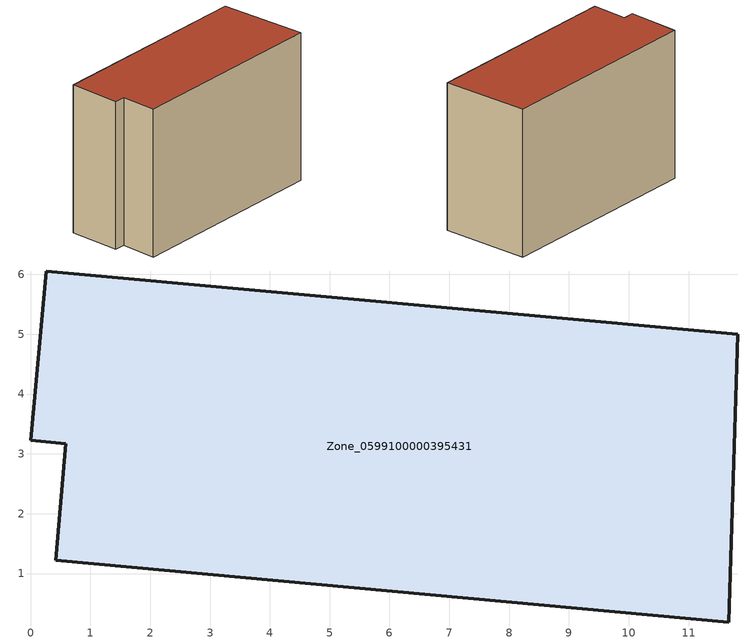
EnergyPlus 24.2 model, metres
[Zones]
Zone_0599100000395431
 floor ground (C_G): 0.42,1.22 0.59,3.17 0,3.23 0.27,6.06 11.82,5 11.67,0.19 z0
 wall outside (C_F): 0.59,3.17 0.42,1.22 11.67,0.19 11.82,5 0.27,6.06 0,3.23 0.59,3.17 z0:8.35
 roof outside (C_R): 11.82,5 0.27,6.06 0,3.23 0.59,3.17 0.42,1.22 11.67,0.19 z8.35
[BUILDING]
Pand.0599100000395431: North Axis=0; Terrain=City; Loads Convergence Tolerance Value=0.04; Temperature Convergence Tolerance Value=0.4; Solar Distribution=FullExterior; Maximum Number of Warmup Days=25; Minimum Number of Warmup Days=1
[Site:Location]
Rotterdam.The.Hague.AP_ZH_NLD Design_Conditions: Latitude=51.96; Longitude=4.45; Time Zone=1; Elevation=-4.5
[SITE:GROUNDTEMPERATURE:BUILDINGSURFACE]
18, 18, 18, 18, 18, 18, 18, 18, 18, 18, 18, 18
[MATERIAL] Thermal Absorptance=0.9; Solar Absorptance=0.7; Visible Absorptance=0.7
Name | Roughness | Thickness | Conductivity | Density | Specific Heat
G.TI.1992-2005 | MediumSmooth | 0.15 | 0.06 | 540 | 1210
F.TI.1992-2005 | Rough | 0.3 | 0.12 | 1920 | 840
R.TI.1992-2005 | MediumRough | 0.2 | 0.08 | 1500 | 1000
[CONSTRUCTION]
C_G: G.TI.1992-2005
C_F: F.TI.1992-2005
C_R: R.TI.1992-2005
[ZONE]
Zone_0599100000395431: Type=1; Multiplier=1; Ceiling Height=Autocalculate; Volume=Autocalculate; Floor Area=autocalculate; Part of Total Floor Area=Yes
[ZONEINFILTRATION:DESIGNFLOWRATE]
Infil_Zone_0599100000395431: Zone or ZoneList or Space or SpaceList=Zone_0599100000395431; Schedule=AlwaysOn; Design Flow Rate Calculation Method=Flow/Area; Flow Rate per Floor Area=0.0015; Constant Term Coefficient=1; Temperature Term Coefficient=0; Velocity Term Coefficient=0; Velocity Squared Term Coefficient=0
[HVACTEMPLATE:ZONE:IDEALLOADSAIRSYSTEM]
Zone_0599100000395431: Maximum Heating Supply Air Temperature=50; Minimum Cooling Supply Air Temperature=13; Maximum Heating Supply Air Humidity Ratio=0.0156; Minimum Cooling Supply Air Humidity Ratio=0.0077; Heating Limit=NoLimit; Cooling Limit=NoLimit; Dehumidification Control Type=ConstantSensibleHeatRatio; Cooling Sensible Heat Ratio=0.7; Dehumidification Setpoint=60; Humidification Control Type=None; Humidification Setpoint=30; Outdoor Air Method=None; Outdoor Air Flow Rate per Person=0.00944; Outdoor Air Flow Rate per Zone Floor Area=0; Outdoor Air Flow Rate per Zone=0; Demand Controlled Ventilation Type=None; Outdoor Air Economizer Type=NoEconomizer; Heat Recovery Type=None; Sensible Heat Recovery Effectiveness=0.7; Latent Heat Recovery Effectiveness=0.65
[ZONECONTROL:THERMOSTAT]
ThermostatControl_Zone_0599100000395431: Zone or ZoneList=Zone_0599100000395431; Control Type Schedule=DualSetpointControlType; Control 1=Thermostat_Zone_0599100000395431; Temperature Difference Between Cutout And Setpoint=0
[THERMOSTATSETPOINT:DUALSETPOINT]
Thermostat_Zone_0599100000395431: Heating Setpoint Temperature Schedule=HeatingSetpoint_Zone_0599100000395431; Cooling Setpoint Temperature Schedule=CoolingSetpoint_Zone_0599100000395431
[SCHEDULE:COMPACT]
HeatingSetpoint_Zone_0599100000395431: Through: 12/31, For: AllDays, Until: 24:00, 21
CoolingSetpoint_Zone_0599100000395431: Through: 12/31, For: AllDays, Until: 24:00, 24
DualSetpointControlType: Through: 12/31, For: AllDays, Until: 24:00, 4
AlwaysOn: Through: 12/31, For: AllDays, Until: 24:00, 1
